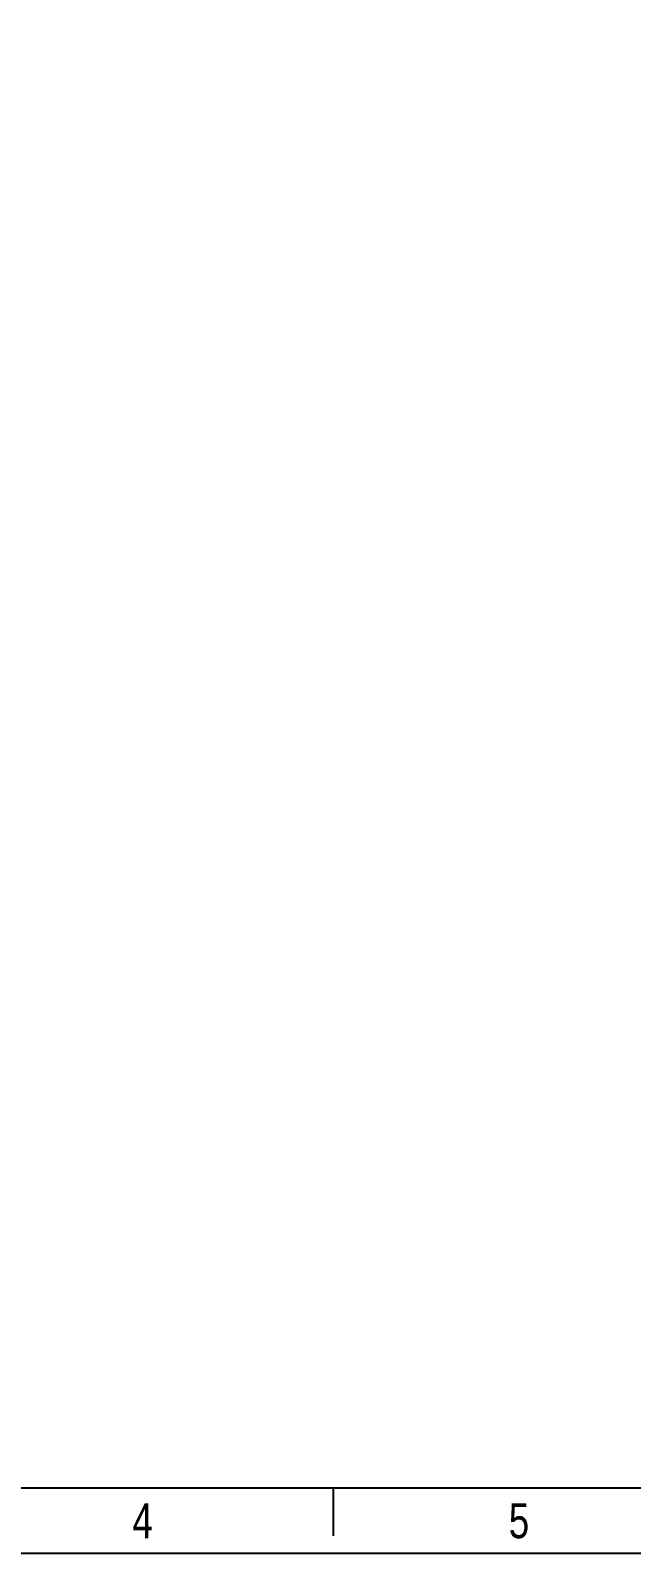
# Model space of a CAD drawing. Header units: millimetres. Extents: x 562 to 17351, y 2396 to 6995.
# Drawn here: x 8195 to 8644, y 2397 to 3534 of the extents above; entities that cross this region are included whole.
import ezdxf

# ---------------------------------------------------------------- set-up
doc = ezdxf.new("R2010")
doc.units = ezdxf.units.MM
doc.styles.add('CKSTANDARD', font='arial.ttf')
doc.styles.add('Roamns', font='romans.shx')

# ---------------------------------------------------------------- blocks, each defined once
blk = doc.blocks.new('standard template')
for p, q in [((456, 5254), (37409, 5254)), ((12589, 4851), (12589, 5254))]:
    blk.add_line(p, q)
blk.add_lwpolyline([(37963, 4700), (-97, 4700), (-97, 30879), (37963, 30879)], close=True)
at = {"style": 'CKSTANDARD', "width": 0.75}
for s, p in [('4', (10894, 4830)), ('5', (14066, 4830))]:
    blk.add_text(s, height=295, dxfattribs=at).set_placement(p)
at = {"style": 'Roamns'}
for tag, p in [('PAGE_NAME', (27466, 7594)), ('PROJECT_NAME', (27466, 6884)), ('DRAWN_NAME', (27466, 6174)), ('VERSION', (34241, 6174)), ('SELECT_DATA', (27466, 5464)), ('PAGE_NUMBER', (34241, 5464))]:
    blk.add_attdef(tag, p, '', height=285, dxfattribs=at)

msp = doc.modelspace()

# ---------------------------------------------------------------- block references
at = {"transparency": 33554595, "xscale": 0.0885002660397285, "yscale": 0.0885002660397285, "zscale": 0.0885002660397285}
msp.add_blockref('standard template', (7307.2544, 1980.6888), dxfattribs=at)

doc.saveas('drawing.dxf')
